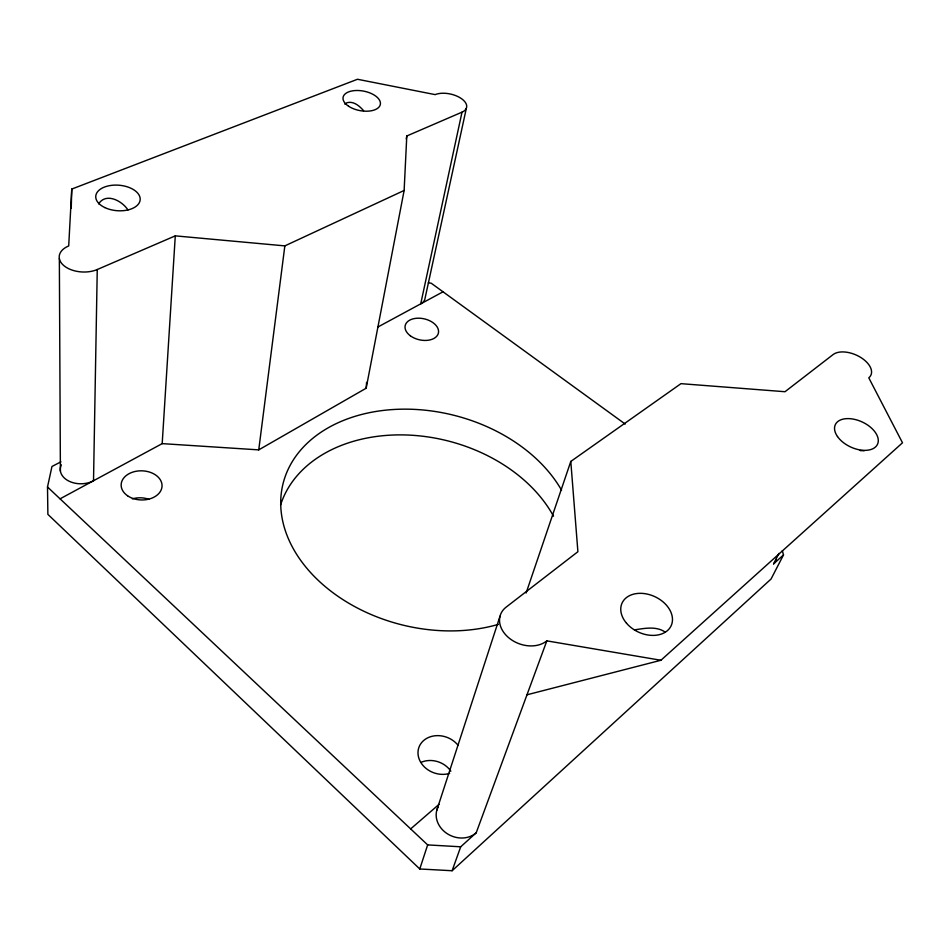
<?xml version="1.0" encoding="UTF-8"?>
<svg xmlns="http://www.w3.org/2000/svg" width="950" height="950" viewBox="0 0 950 950"><rect width="100%" height="100%" fill="white"/><g stroke="black" fill="none" stroke-linecap="round" stroke-linejoin="round"><path stroke-width="1.43" d="M97.256 269.527A23.619 14.179 3.1 0 1 64.006 265.751A23.619 14.179 3.1 0 1 68.709 245.943L71.761 189.074L357.485 79.266L435.159 94.62A18.561 9.607 12.5 0 1 460.833 98.218A18.561 9.607 12.5 0 1 462.009 112.159L406.79 135.981L404.13 190.463L284.846 245.884L175.287 235.861L97.256 269.527L93.516 480.759A20.651 14.416 -0.2 0 1 68.946 481.139A20.651 14.416 -0.2 0 1 61.311 464.835M71.238 208.287L71.761 189.074M60.064 498.833L162.189 443.626L175.287 235.861M162.189 443.626L258.744 449.872L366.166 388.218L366.581 382.375M258.744 449.872L284.846 245.884M406.244 138.902L406.79 135.981M366.166 388.218L404.13 190.463M462.009 112.159L420.719 303.858A16.625 10.248 12.1 0 0 424.757 299.642L466.331 108.336M782.337 550.656L783.501 554.907L771.056 579.025L452.117 870.734L419.769 868.977L47.88 514.366L47.5 487.006L51.965 466.486L60.907 461.819M436.751 810.374L500.021 616.206M419.769 868.977L427.654 844.906L47.5 487.006M526.122 593.002L570.796 461.439L680.96 383.657L784.997 391.721L833.126 354.552A21.933 12.445 23.4 0 1 861.424 357.877A21.933 12.445 23.4 0 1 868.787 377.839L902.5 442.795L660.927 660.262L526.989 694.794M452.117 870.734L460.702 846.794L476.223 832.758L546.832 640.858L660.927 660.262M783.501 554.907L773.585 563.872L778.953 553.387M98.646 203.87C106.032 192.232 122.194 200.913 127.953 209.962M410.661 828.911L439.019 804.377M344.897 104.203L346.952 102.731C353.602 100.831 359.468 105.984 363.541 110.627M377.934 326.99L443.021 291.804M634.469 629.874C644.409 628.377 656.106 625.931 665.012 631.964M860.142 450.585L864.179 450.763M427.654 844.906L460.702 846.794M428.331 282.874L431.193 283.207L625.207 424.068M570.796 461.439L577.897 551.712L506.065 607.192A27.455 20.805 20.5 0 0 508.951 637.937A27.455 20.805 20.5 0 0 546.832 640.858M59.351 258.637L60.396 471.069M280.582 504.973A146.514 107.979 14.2 0 1 407.883 435.041A146.514 107.979 14.2 0 1 553.518 516.194M132.347 498.869A20.081 14.559 1.3 0 1 148.782 499.261M421.088 762.351A22.159 18.81 20.3 0 1 450.858 771.198M498.394 624.352A149.209 107.968 14.2 0 1 297.101 555.061A149.209 107.968 14.2 0 1 363.47 414.01A149.209 107.968 14.2 0 1 561.545 490.176M449.623 773.383A22.622 18.905 19.8 0 1 420.743 762.339A22.622 18.905 19.8 0 1 428.248 737.592A22.622 18.905 19.8 0 1 458.126 745.382M776.352 559.004A19.321 12.873 25.9 0 1 773.585 563.872M476.223 832.758A23.465 20.14 24.2 0 1 446.619 833.293A23.465 20.14 24.2 0 1 438.188 806.693M127.561 495.769A20.461 14.571 1.8 0 0 161.5 489.072A20.461 14.571 1.8 0 0 135.755 471.331A20.461 14.571 1.8 0 0 127.561 495.769M410.376 335.813A17.029 10.759 12.6 0 0 438.152 333.901A17.029 10.759 12.6 0 0 416.86 318.238A17.029 10.759 12.6 0 0 410.376 335.813M348.567 106.222A18.976 9.927 10.7 0 0 379.846 105.842A18.976 9.927 10.7 0 0 356.725 90.487A18.976 9.927 10.7 0 0 348.567 106.222M104.832 207.575A22.278 12.777 4.6 0 0 140.066 200.545A22.278 12.777 4.6 0 0 109.024 185.749A22.278 12.777 4.6 0 0 104.832 207.575M626.501 623.2A27.039 19.534 24.8 0 0 670.771 626.477A27.039 19.534 24.8 0 0 642.58 593.406A27.039 19.534 24.8 0 0 626.501 623.2M837.484 436.525A23.251 13.775 24.9 0 0 875.366 447.106A23.251 13.775 24.9 0 0 856.401 419.829A23.251 13.775 24.9 0 0 837.484 436.525"/></g></svg>
